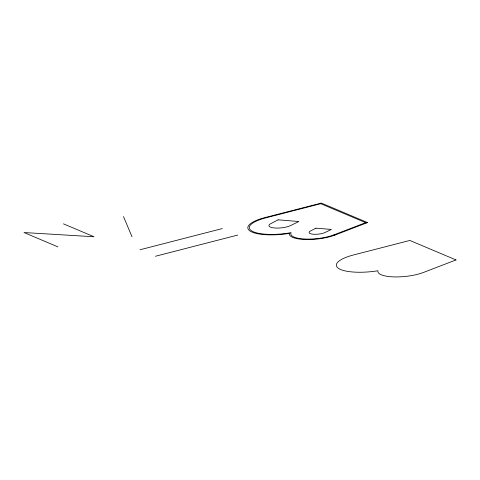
<?xml version="1.0" encoding="UTF-8"?>
<svg xmlns="http://www.w3.org/2000/svg" width="480" height="480" viewBox="0 0 480 480"><rect width="100%" height="100%" fill="white"/><g stroke="black" fill="none" stroke-linecap="round" stroke-linejoin="round"><path stroke-width="0.72" d="M320.766 203.7L265.752 217.872A32.532 9.348 -5.9 0 0 251.526 230.814A32.532 9.348 -5.9 0 0 289.074 232.986L291.03 232.668L290.88 233.262A25.332 7.278 -5.9 0 0 305.544 239.052A25.332 7.278 -5.9 0 0 333.846 234.894L366.438 222.354L367.482 222.558L334.884 235.098A26.814 7.704 -5.9 0 1 304.926 239.496A26.814 7.704 -5.9 0 1 289.41 233.37A34.014 9.774 -5.9 0 1 250.152 231.102A34.014 9.774 -5.9 0 1 265.026 217.566L321.33 203.064L367.482 222.558L366.192 222.888L320.046 203.394M140.07 249.75L222.306 228.57M155.466 256.254L237.702 235.074M333.846 234.894L334.884 235.098M63.456 223.848L94.008 236.754L24 232.542L57.918 246.864M123.498 216.564L132.018 236.778M278.136 219.828L269.838 224.166A12.036 3.456 -5.9 0 0 274.824 228.006A12.036 3.456 -5.9 0 0 290.256 225.732L298.878 221.526L278.136 219.828M315.918 228.174L309.75 231.396A8.946 2.568 -5.9 0 0 313.458 234.252A8.946 2.568 -5.9 0 0 324.924 232.56L331.332 229.44L315.918 228.174M456 259.938L423.408 272.478A26.814 7.704 -5.9 0 1 393.45 276.882A26.814 7.704 -5.9 0 1 377.934 270.756A34.014 9.774 -5.9 0 1 338.67 268.488A34.014 9.774 -5.9 0 1 353.544 254.952L409.848 240.45L456 259.938"/></g></svg>
